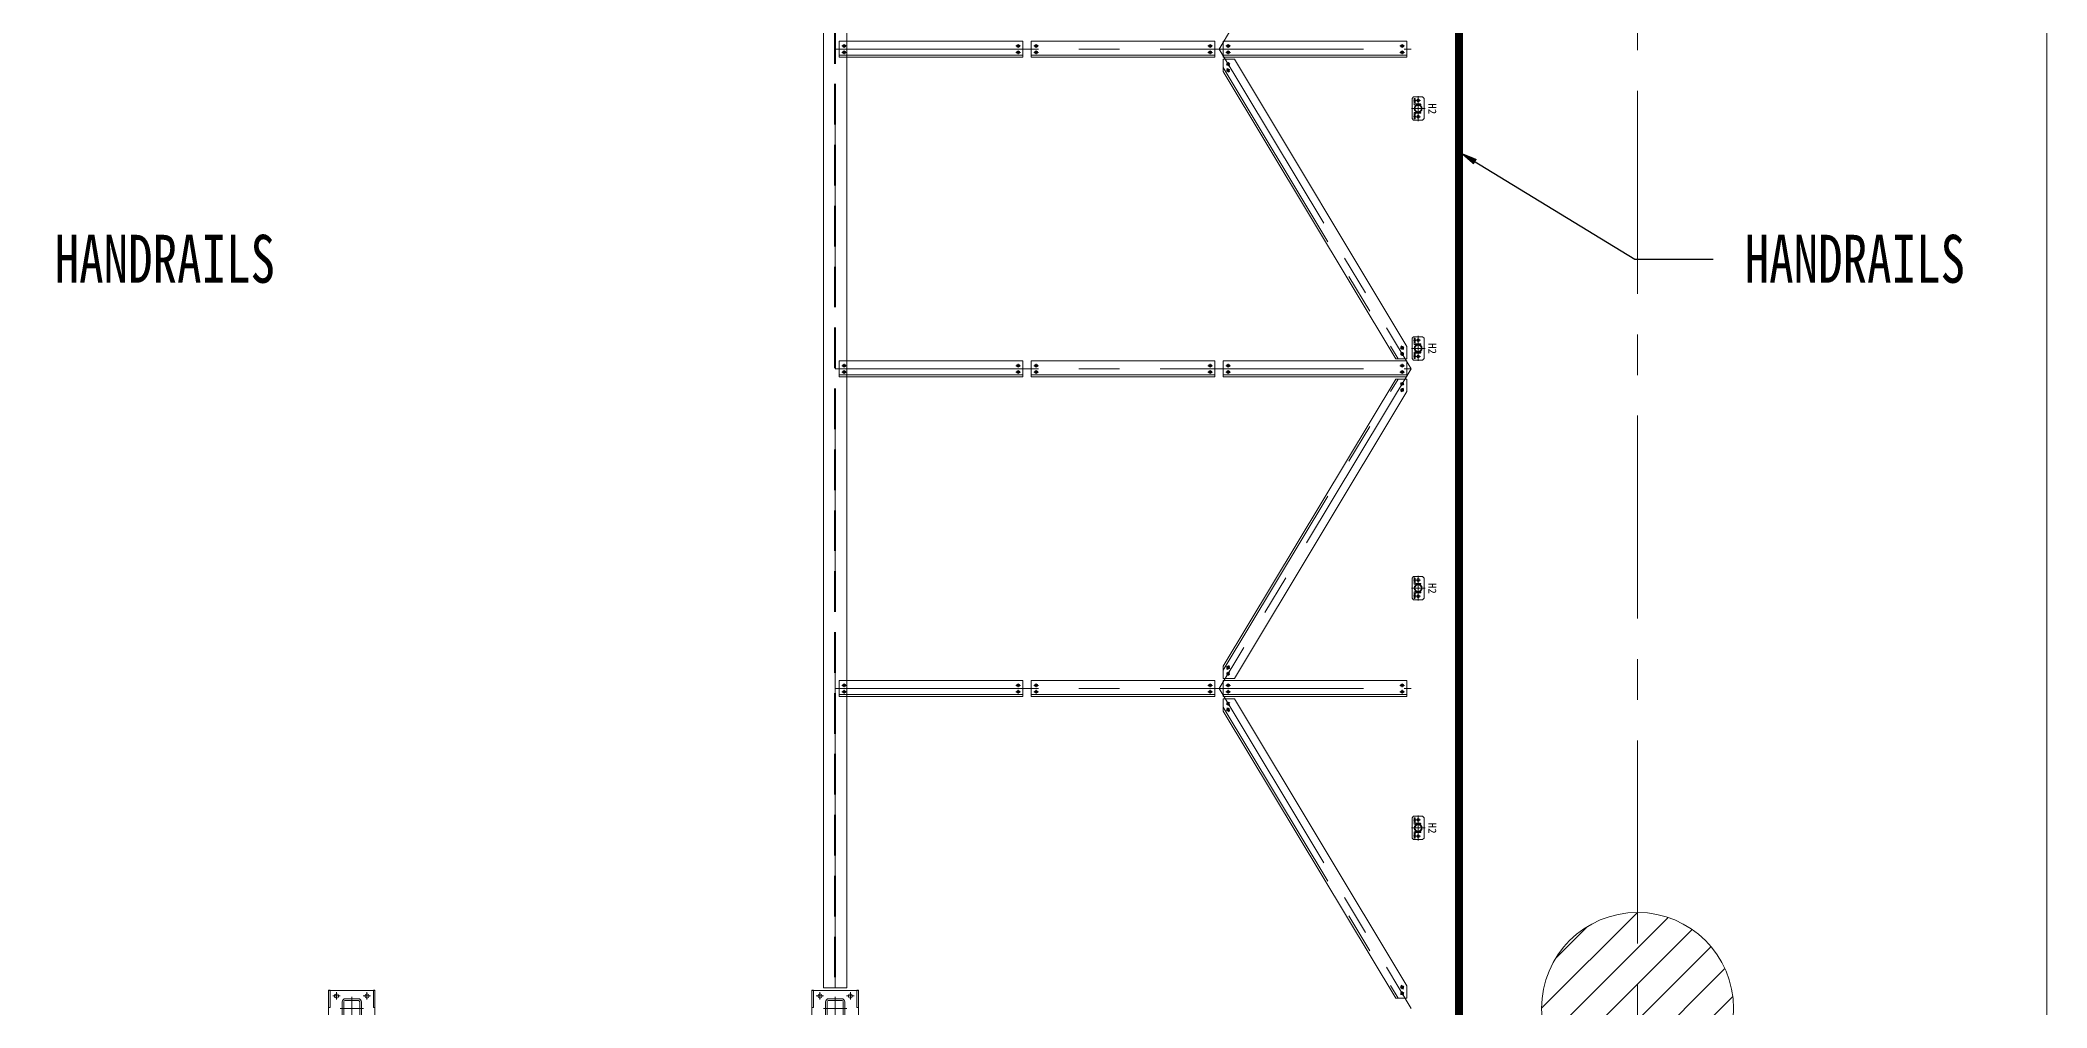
# Model space of a CAD drawing. Header units: millimetres. Extents: x -16602 to 168350, y -134254 to 50573.
# Drawn here: x 137052 to 149594, y -7935 to -1881 of the extents above; entities that cross this region are included whole.
import ezdxf

# ---------------------------------------------------------------- set-up
doc = ezdxf.new("R2010")
doc.units = ezdxf.units.MM
doc.header["$LTSCALE"] = 40
for name, pattern in [('CENTER', [50.8, 31.75, -6.35, 6.35, -6.35]), ('CENTER2', [28.575, 19.05, -3.175, 3.175, -3.175]), ('HIDDEN', [9.525, 6.35, -3.175])]:
    doc.linetypes.add(name, pattern=pattern)
doc.layers.get('0').update_dxf_attribs({"linetype": 'CONTINUOUS', "lineweight": 13})
doc.layers.get('Defpoints').update_dxf_attribs({"linetype": 'CONTINUOUS', "lineweight": 13})
doc.layers.add('01-CEN', color=1, linetype='CENTER', lineweight=13)
doc.layers.add('Handrail', color=6, linetype='CONTINUOUS', lineweight=13)
doc.styles.add('C', font='', dxfattribs={"width": 0.75})
doc.styles.add('ROMANS', font='ROMANS.SHX', dxfattribs={"width": 0.75})
doc.styles.add('T', font='SimSun.ttf', dxfattribs={"height": 100})
doc.styles.get('C').set_extended_font_data('FangSong_GB2312')
doc.dimstyles.new('1TO80$7', dxfattribs={"dimscale": 80, "dimtxt": 2.5, "dimasz": 1.5, "dimexe": 1, "dimexo": 1.5, "dimgap": 1, "dimtad": 0, "dimdec": 0, "dimrnd": 0.5, "dimdsep": 46, "dimtxsty": 'ROMANS', "dimblk1": 'OBLIQUE', "dimblk2": 'OBLIQUE', "dimsah": 1, "dimcen": 0.09, "dimadec": 0, "dimazin": 0, "dimtfac": 0.6, "dimtdec": 0, "dimtmove": 0, "dimatfit": 2, "dimfxl": 0, "dimtolj": 1, "dimarcsym": 0})

# ---------------------------------------------------------------- blocks, each defined once
blk = doc.blocks.new('120x120x10.0-shs-34.2')
for points in [[(-40, 60), (40, 60, -0.4142136), (60, 40), (60, -40, -0.4142136), (40, -60), (-40, -60, -0.4142136), (-60, -40), (-60, 40, -0.4142136)], [(-40, 50), (40, 50, -0.4142136), (50, 40), (50, -40, -0.4142136), (40, -50), (-40, -50, -0.4142136), (-50, -40), (-50, 40, -0.4142136)]]:
    blk.add_lwpolyline(points, format="xyb", close=True)
at = {"layer": '01-CEN'}
for p, q in [((72.5, 0), (-72.5, 0)), ((0, -72.5), (0, 72.5))]:
    blk.add_line(p, q, dxfattribs=at)
blk = doc.blocks.new('C9 TO 610X229113 UB')
at = {"ltscale": 30}
blk.add_lwpolyline([(-145, -112.5), (-145, 112.5), (145, 112.5), (145, -112.5)], close=True, dxfattribs=at)
for centre in [(-95, 77.5), (95, 77.5), (-95, -77.5), (95, -77.5)]:
    blk.add_circle(centre, 13, dxfattribs=at)
at = {"layer": '01-CEN', "ltscale": 30}
for p, q in [((-72, 77.5), (-118, 77.5)), ((-95, 100.5), (-95, 54.5)), ((72, 77.5), (118, 77.5)), ((95, 100.5), (95, 54.5)), ((-72, -77.5), (-118, -77.5)), ((-95, -100.5), (-95, -54.5)), ((72, -77.5), (118, -77.5)), ((95, -100.5), (95, -54.5))]:
    blk.add_line(p, q, dxfattribs=at)
at = {"ltscale": 30, "rotation": 90}
blk.add_blockref('120x120x10.0-shs-34.2', (0, 0), dxfattribs=at)
blk = doc.blocks.new('040x05a')
for p, q in [((0, 40), (0, 0)), ((2.6, 40), (0, 40)), ((0, 0), (40, 0)), ((5, 11), (5, 37.6)), ((37.6, 5), (11, 5)), ((40, 0), (40, 2.6))]:
    blk.add_line(p, q)
for centre, radius, start, end in [((2.6, 37.6), 2.4, 0, 90), ((11, 11), 6, 180, 270), ((37.6, 2.6), 2.4, 0, 90)]:
    blk.add_arc(centre, radius, start, end)
blk = doc.blocks.new('H2')
at = {"linetype": 'CENTER2'}
for p, q in [((-78, 0), (78, 0)), ((0, -42), (0, 43))]:
    blk.add_line(p, q, dxfattribs=at)
for p, q in [((-73, 28), (-63, 38)), ((-73, 28), (-73, -28)), ((-37, 0), (-65, 0)), ((63, 38), (-63, 38)), ((-51, 14), (-51, -14)), ((37, 0), (65, 0)), ((51, 14), (51, -14)), ((63, 38), (73, 28)), ((73, -28), (73, 28)), ((-63, -38), (-73, -28)), ((-63, -38), (63, -38)), ((-56, -19), (-56, -24)), ((-49, -14), (-49, -29)), ((-42, -19), (-42, -24)), ((42, -19), (42, -24)), ((49, -14), (49, -29)), ((56, -19), (56, -24)), ((73, -28), (63, -38))]:
    blk.add_line(p, q)
for centre, radius in [((-51, 0), 9), ((0, 0), 24.1), ((0, 0), 20.1), ((51, 0), 9)]:
    blk.add_circle(centre, radius)
at = {"extrusion": (0, 0, -1), "zscale": -1}
blk.add_blockref('040x05a', (24, -24), dxfattribs=at)
blk.add_blockref('040x05a', (24, -24))
at = {"ltscale": 30, "style": 'T'}
blk.add_text('H2', height=50, dxfattribs=at).set_placement((-33, 64))
blk = doc.blocks.new('_OBLIQUE')
at = {"color": 0, "linetype": 'ByBlock'}
blk.add_line((-0.5, -0.5), (0.5, 0.5), dxfattribs=at)

msp = doc.modelspace()

# ---------------------------------------------------------------- hatches: boundary and pattern name
h = msp.add_hatch()
h.set_pattern_fill('ANSI31', color=256, scale=50, style=0)
h.set_pattern_definition([(45, (43853.43, -9042.49), (-112.2532, 112.2532), [])])
edge = h.paths.add_edge_path()
edge.add_arc((147035.6, -7938), 600, 0, 360)

# ---------------------------------------------------------------- linework, layer by layer
for points in [[(142046.7, -1988), (143194.6, -1988), (143194.6, -1888), (142046.7, -1888)], [(143246.7, -1988), (144394.6, -1988), (144394.6, -1888), (143246.7, -1888)], [(144446.7, -1988), (145594.6, -1988), (145594.6, -1888), (144446.7, -1888)], [(142046.7, -3988), (143194.6, -3988), (143194.6, -3888), (142046.7, -3888)], [(143246.7, -3988), (144394.6, -3988), (144394.6, -3888), (143246.7, -3888)], [(144446.7, -3988), (145594.6, -3988), (145594.6, -3888), (144446.7, -3888)], [(142046.7, -5988), (143194.6, -5988), (143194.6, -5888), (142046.7, -5888)], [(143246.7, -5988), (144394.6, -5988), (144394.6, -5888), (143246.7, -5888)], [(144446.7, -5988), (145594.6, -5988), (145594.6, -5888), (144446.7, -5888)], [(138854.6, -7823.9), (138864.6, -7823.9), (138864.6, -7932.4), (138854.6, -7932.4)], [(139144.6, -7823.9), (139134.6, -7823.9), (139134.6, -7932.4), (139144.6, -7932.4)], [(141875.6, -7823.9), (141885.6, -7823.9), (141885.6, -7932.4), (141875.6, -7932.4)], [(142165.6, -7823.9), (142155.6, -7823.9), (142155.6, -7932.4), (142165.6, -7932.4)]]:
    msp.add_lwpolyline(points, close=True)
for points in [[(142046.7, -1975), (142106.7, -1975), (143134.6, -1975), (143194.6, -1975)], [(143246.7, -1975), (143306.7, -1975), (144334.6, -1975), (144394.6, -1975)], [(144446.7, -1975), (144506.7, -1975), (145534.6, -1975), (145594.6, -1975)], [(142046.7, -3975), (142106.7, -3975), (143134.6, -3975), (143194.6, -3975)], [(143246.7, -3975), (143306.7, -3975), (144334.6, -3975), (144394.6, -3975)], [(144446.7, -3975), (144506.7, -3975), (145534.6, -3975), (145594.6, -3975)], [(142046.7, -5975), (142106.7, -5975), (143134.6, -5975), (143194.6, -5975)], [(143246.7, -5975), (143306.7, -5975), (144334.6, -5975), (144394.6, -5975)], [(144446.7, -5975), (144506.7, -5975), (145534.6, -5975), (145594.6, -5975)]]:
    msp.add_lwpolyline(points)
for points in [[(142073.7, -1925), (142079.7, -1925, 1), (142079.7, -1911), (142073.7, -1911, 1), (142073.7, -1925)], [(142073.7, -1965), (142079.7, -1965, 1), (142079.7, -1951), (142073.7, -1951, 1), (142073.7, -1965)], [(143167.6, -1925), (143161.6, -1925, -1), (143161.6, -1911), (143167.6, -1911, -1), (143167.6, -1925)], [(143167.6, -1965), (143161.6, -1965, -1), (143161.6, -1951), (143167.6, -1951, -1), (143167.6, -1965)], [(143273.7, -1925), (143279.7, -1925, 1), (143279.7, -1911), (143273.7, -1911, 1), (143273.7, -1925)], [(143273.7, -1965), (143279.7, -1965, 1), (143279.7, -1951), (143273.7, -1951, 1), (143273.7, -1965)], [(144367.6, -1925), (144361.6, -1925, -1), (144361.6, -1911), (144367.6, -1911, -1), (144367.6, -1925)], [(144367.6, -1965), (144361.6, -1965, -1), (144361.6, -1951), (144367.6, -1951, -1), (144367.6, -1965)], [(144473.7, -1925), (144479.7, -1925, 1), (144479.7, -1911), (144473.7, -1911, 1), (144473.7, -1925)], [(144473.7, -1965), (144479.7, -1965, 1), (144479.7, -1951), (144473.7, -1951, 1), (144473.7, -1965)], [(145567.6, -1925), (145561.6, -1925, -1), (145561.6, -1911), (145567.6, -1911, -1), (145567.6, -1925)], [(145567.6, -1965), (145561.6, -1965, -1), (145561.6, -1951), (145567.6, -1951, -1), (145567.6, -1965)], [(144481.1, -2025.3), (144484.2, -2030.4, -1), (144472.2, -2037.6), (144469.1, -2032.5, -1), (144481.1, -2025.3)], [(144481.1, -2025.3), (144484.2, -2030.4, -1), (144472.2, -2037.6), (144469.1, -2032.5, -1), (144481.1, -2025.3)], [(144481.1, -2064.1), (144484.2, -2069.3, -1), (144472.2, -2076.5), (144469.1, -2071.3, -1), (144481.1, -2064.1)], [(144481.1, -2064.1), (144484.2, -2069.3, -1), (144472.2, -2076.5), (144469.1, -2071.3, -1), (144481.1, -2064.1)], [(145569, -3799.5), (145572.1, -3804.7, -1), (145560.1, -3811.9), (145557, -3806.7, -1), (145569, -3799.5)], [(145569, -3799.5), (145572.1, -3804.7, -1), (145560.1, -3811.9), (145557, -3806.7, -1), (145569, -3799.5)], [(145569, -3838.4), (145572.1, -3843.6, -1), (145560.1, -3850.8), (145557, -3845.6, -1), (145569, -3838.4)], [(145569, -3838.4), (145572.1, -3843.6, -1), (145560.1, -3850.8), (145557, -3845.6, -1), (145569, -3838.4)], [(142073.7, -3925), (142079.7, -3925, 1), (142079.7, -3911), (142073.7, -3911, 1), (142073.7, -3925)], [(142073.7, -3965), (142079.7, -3965, 1), (142079.7, -3951), (142073.7, -3951, 1), (142073.7, -3965)], [(143167.6, -3925), (143161.6, -3925, -1), (143161.6, -3911), (143167.6, -3911, -1), (143167.6, -3925)], [(143167.6, -3965), (143161.6, -3965, -1), (143161.6, -3951), (143167.6, -3951, -1), (143167.6, -3965)], [(143273.7, -3925), (143279.7, -3925, 1), (143279.7, -3911), (143273.7, -3911, 1), (143273.7, -3925)], [(143273.7, -3965), (143279.7, -3965, 1), (143279.7, -3951), (143273.7, -3951, 1), (143273.7, -3965)], [(144367.6, -3925), (144361.6, -3925, -1), (144361.6, -3911), (144367.6, -3911, -1), (144367.6, -3925)], [(144367.6, -3965), (144361.6, -3965, -1), (144361.6, -3951), (144367.6, -3951, -1), (144367.6, -3965)], [(144473.7, -3925), (144479.7, -3925, 1), (144479.7, -3911), (144473.7, -3911, 1), (144473.7, -3925)], [(144473.7, -3965), (144479.7, -3965, 1), (144479.7, -3951), (144473.7, -3951, 1), (144473.7, -3965)], [(145567.6, -3925), (145561.6, -3925, -1), (145561.6, -3911), (145567.6, -3911, -1), (145567.6, -3925)], [(145567.6, -3965), (145561.6, -3965, -1), (145561.6, -3951), (145567.6, -3951, -1), (145567.6, -3965)], [(145569, -4037.6), (145572.1, -4032.5, 1), (145560.1, -4025.3), (145557, -4030.4, 1), (145569, -4037.6)], [(145569, -4037.6), (145572.1, -4032.5, 1), (145560.1, -4025.3), (145557, -4030.4, 1), (145569, -4037.6)], [(145569, -4076.5), (145572.1, -4071.3, 1), (145560.1, -4064.1), (145557, -4069.3, 1), (145569, -4076.5)], [(145569, -4076.5), (145572.1, -4071.3, 1), (145560.1, -4064.1), (145557, -4069.3, 1), (145569, -4076.5)], [(144481.1, -5811.9), (144484.2, -5806.7, 1), (144472.2, -5799.5), (144469.1, -5804.7, 1), (144481.1, -5811.9)], [(144481.1, -5811.9), (144484.2, -5806.7, 1), (144472.2, -5799.5), (144469.1, -5804.7, 1), (144481.1, -5811.9)], [(144481.1, -5850.8), (144484.2, -5845.6, 1), (144472.2, -5838.4), (144469.1, -5843.6, 1), (144481.1, -5850.8)], [(144481.1, -5850.8), (144484.2, -5845.6, 1), (144472.2, -5838.4), (144469.1, -5843.6, 1), (144481.1, -5850.8)], [(142073.7, -5925), (142079.7, -5925, 1), (142079.7, -5911), (142073.7, -5911, 1), (142073.7, -5925)], [(142073.7, -5965), (142079.7, -5965, 1), (142079.7, -5951), (142073.7, -5951, 1), (142073.7, -5965)], [(143167.6, -5925), (143161.6, -5925, -1), (143161.6, -5911), (143167.6, -5911, -1), (143167.6, -5925)], [(143167.6, -5965), (143161.6, -5965, -1), (143161.6, -5951), (143167.6, -5951, -1), (143167.6, -5965)], [(143273.7, -5925), (143279.7, -5925, 1), (143279.7, -5911), (143273.7, -5911, 1), (143273.7, -5925)], [(143273.7, -5965), (143279.7, -5965, 1), (143279.7, -5951), (143273.7, -5951, 1), (143273.7, -5965)], [(144367.6, -5925), (144361.6, -5925, -1), (144361.6, -5911), (144367.6, -5911, -1), (144367.6, -5925)], [(144367.6, -5965), (144361.6, -5965, -1), (144361.6, -5951), (144367.6, -5951, -1), (144367.6, -5965)], [(144473.7, -5925), (144479.7, -5925, 1), (144479.7, -5911), (144473.7, -5911, 1), (144473.7, -5925)], [(144473.7, -5965), (144479.7, -5965, 1), (144479.7, -5951), (144473.7, -5951, 1), (144473.7, -5965)], [(145567.6, -5925), (145561.6, -5925, -1), (145561.6, -5911), (145567.6, -5911, -1), (145567.6, -5925)], [(145567.6, -5965), (145561.6, -5965, -1), (145561.6, -5951), (145567.6, -5951, -1), (145567.6, -5965)], [(144481.1, -6025.3), (144484.2, -6030.4, -1), (144472.2, -6037.6), (144469.1, -6032.5, -1), (144481.1, -6025.3)], [(144481.1, -6025.3), (144484.2, -6030.4, -1), (144472.2, -6037.6), (144469.1, -6032.5, -1), (144481.1, -6025.3)], [(144481.1, -6064.1), (144484.2, -6069.3, -1), (144472.2, -6076.5), (144469.1, -6071.3, -1), (144481.1, -6064.1)], [(144481.1, -6064.1), (144484.2, -6069.3, -1), (144472.2, -6076.5), (144469.1, -6071.3, -1), (144481.1, -6064.1)], [(145569, -7799.5), (145572.1, -7804.7, -1), (145560.1, -7811.9), (145557, -7806.7, -1), (145569, -7799.5)], [(145569, -7799.5), (145572.1, -7804.7, -1), (145560.1, -7811.9), (145557, -7806.7, -1), (145569, -7799.5)], [(145569, -7838.4), (145572.1, -7843.6, -1), (145560.1, -7850.8), (145557, -7845.6, -1), (145569, -7838.4)], [(145569, -7838.4), (145572.1, -7843.6, -1), (145560.1, -7850.8), (145557, -7845.6, -1), (145569, -7838.4)]]:
    msp.add_lwpolyline(points, format="xyb")
at = {"ltscale": 30}
for points in [[(144446.7, -2001.4), (144446.7, -2078.6), (145524.3, -3874.6), (145594.6, -3874.6), (145594.6, -3797.4), (144517, -2001.4)], [(144446.7, -2001.4), (144446.7, -2078.6), (145524.3, -3874.6), (145594.6, -3874.6), (145594.6, -3797.4), (144517, -2001.4)], [(144446.7, -5874.6), (144446.7, -5797.4), (145524.3, -4001.4), (145594.6, -4001.4), (145594.6, -4078.6), (144517, -5874.6)], [(144446.7, -5874.6), (144446.7, -5797.4), (145524.3, -4001.4), (145594.6, -4001.4), (145594.6, -4078.6), (144517, -5874.6)], [(144446.7, -6001.4), (144446.7, -6078.6), (145524.3, -7874.6), (145594.6, -7874.6), (145594.6, -7797.4), (144517, -6001.4)], [(144446.7, -6001.4), (144446.7, -6078.6), (145524.3, -7874.6), (145594.6, -7874.6), (145594.6, -7797.4), (144517, -6001.4)]]:
    msp.add_lwpolyline(points, close=True, dxfattribs=at)
for centre in [(142076.7, -1918), (142076.7, -1958), (143164.6, -1918), (143164.6, -1958), (143276.7, -1918), (143276.7, -1958), (144364.6, -1918), (144364.6, -1958), (144476.7, -1918), (144476.7, -1958), (145564.6, -1918), (145564.6, -1958), (144476.7, -2031.4), (144476.7, -2031.4), (144476.7, -2070.3), (144476.7, -2070.3), (145564.6, -3805.7), (145564.6, -3805.7), (145564.6, -3844.6), (145564.6, -3844.6), (142076.7, -3918), (142076.7, -3958), (143164.6, -3918), (143164.6, -3958), (143276.7, -3918), (143276.7, -3958), (144364.6, -3918), (144364.6, -3958), (144476.7, -3918), (144476.7, -3958), (145564.6, -3918), (145564.6, -3958), (145564.6, -4031.4), (145564.6, -4031.4), (145564.6, -4070.3), (145564.6, -4070.3), (144476.7, -5805.7), (144476.7, -5805.7), (144476.7, -5844.6), (144476.7, -5844.6), (142076.7, -5918), (142076.7, -5958), (143164.6, -5918), (143164.6, -5958), (143276.7, -5918), (143276.7, -5958), (144364.6, -5918), (144364.6, -5958), (144476.7, -5918), (144476.7, -5958), (145564.6, -5918), (145564.6, -5958), (144476.7, -6031.4), (144476.7, -6031.4), (144476.7, -6070.3), (144476.7, -6070.3), (145564.6, -7805.7), (145564.6, -7805.7), (145564.6, -7844.6), (145564.6, -7844.6)]:
    msp.add_circle(centre, 7.5)
at = {"color": 9}
msp.add_circle((147035.6, -7938), 600, dxfattribs=at)
at = {"layer": '01-CEN'}
for p, q in [((147035.6, 34377.6), (147035.6, -134253.7)), ((145620.6, 62), (144420.6, -1938)), ((142020.6, -1938), (145620.6, -1938)), ((142090.7, -1918), (142062.7, -1918)), ((142090.7, -1958), (142062.7, -1958)), ((142076.7, -1906.5), (142076.7, -1929.5)), ((142076.7, -1946.5), (142076.7, -1969.5)), ((143150.6, -1918), (143178.6, -1918)), ((143150.6, -1958), (143178.6, -1958)), ((143164.6, -1906.5), (143164.6, -1929.5)), ((143164.6, -1946.5), (143164.6, -1969.5)), ((143290.7, -1918), (143262.7, -1918)), ((143290.7, -1958), (143262.7, -1958)), ((143276.7, -1906.5), (143276.7, -1929.5)), ((143276.7, -1946.5), (143276.7, -1969.5)), ((144350.6, -1918), (144378.6, -1918)), ((144350.6, -1958), (144378.6, -1958)), ((144364.6, -1906.5), (144364.6, -1929.5)), ((144364.6, -1946.5), (144364.6, -1969.5)), ((144420.6, -1938), (145620.6, -3938)), ((144490.7, -1918), (144462.7, -1918)), ((144490.7, -1958), (144462.7, -1958)), ((144476.7, -1906.5), (144476.7, -1929.5)), ((144476.7, -1946.5), (144476.7, -1969.5)), ((145550.6, -1918), (145578.6, -1918)), ((145550.6, -1958), (145578.6, -1958)), ((145564.6, -1906.5), (145564.6, -1929.5)), ((145564.6, -1946.5), (145564.6, -1969.5)), ((144446.7, -2053.3), (145539.4, -3874.6)), ((144446.7, -2053.3), (145539.4, -3874.6)), ((144466.8, -2037.3), (144486.5, -2025.5)), ((144466.8, -2037.3), (144486.5, -2025.5)), ((144466.8, -2076.2), (144486.5, -2064.4)), ((144466.8, -2076.2), (144486.5, -2064.4)), ((144483.9, -2043.4), (144469.5, -2019.4)), ((144483.9, -2043.4), (144469.5, -2019.4)), ((144483.9, -2082.3), (144469.5, -2058.3)), ((144483.9, -2082.3), (144469.5, -2058.3)), ((145554.7, -3811.6), (145574.4, -3799.8)), ((145554.7, -3811.6), (145574.4, -3799.8)), ((145554.7, -3850.5), (145574.4, -3838.7)), ((145554.7, -3850.5), (145574.4, -3838.7)), ((145571.8, -3817.7), (145557.4, -3793.7)), ((145571.8, -3817.7), (145557.4, -3793.7)), ((145571.8, -3856.6), (145557.4, -3832.6)), ((145571.8, -3856.6), (145557.4, -3832.6)), ((142020.6, -3938), (145620.6, -3938)), ((142090.7, -3918), (142062.7, -3918)), ((142090.7, -3958), (142062.7, -3958)), ((142076.7, -3906.5), (142076.7, -3929.5)), ((142076.7, -3946.5), (142076.7, -3969.5)), ((143150.6, -3918), (143178.6, -3918)), ((143150.6, -3958), (143178.6, -3958)), ((143164.6, -3906.5), (143164.6, -3929.5)), ((143164.6, -3946.5), (143164.6, -3969.5)), ((143290.7, -3918), (143262.7, -3918)), ((143290.7, -3958), (143262.7, -3958)), ((143276.7, -3906.5), (143276.7, -3929.5)), ((143276.7, -3946.5), (143276.7, -3969.5)), ((144350.6, -3918), (144378.6, -3918)), ((144350.6, -3958), (144378.6, -3958)), ((144364.6, -3906.5), (144364.6, -3929.5)), ((144364.6, -3946.5), (144364.6, -3969.5)), ((145620.6, -3938), (144420.6, -5938)), ((144446.7, -5822.7), (145539.4, -4001.4)), ((144446.7, -5822.7), (145539.4, -4001.4)), ((144490.7, -3918), (144462.7, -3918)), ((144490.7, -3958), (144462.7, -3958)), ((144476.7, -3906.5), (144476.7, -3929.5)), ((144476.7, -3946.5), (144476.7, -3969.5)), ((145550.6, -3918), (145578.6, -3918)), ((145550.6, -3958), (145578.6, -3958)), ((145564.6, -3906.5), (145564.6, -3929.5)), ((145564.6, -3946.5), (145564.6, -3969.5)), ((145554.7, -4025.5), (145574.4, -4037.3)), ((145554.7, -4025.5), (145574.4, -4037.3)), ((145554.7, -4064.4), (145574.4, -4076.2)), ((145554.7, -4064.4), (145574.4, -4076.2)), ((145571.8, -4019.4), (145557.4, -4043.4)), ((145571.8, -4019.4), (145557.4, -4043.4)), ((145571.8, -4058.3), (145557.4, -4082.3)), ((145571.8, -4058.3), (145557.4, -4082.3)), ((144466.8, -5799.8), (144486.5, -5811.6)), ((144466.8, -5799.8), (144486.5, -5811.6)), ((144466.8, -5838.7), (144486.5, -5850.5)), ((144466.8, -5838.7), (144486.5, -5850.5)), ((144483.9, -5793.7), (144469.5, -5817.7)), ((144483.9, -5793.7), (144469.5, -5817.7)), ((144483.9, -5832.6), (144469.5, -5856.6)), ((144483.9, -5832.6), (144469.5, -5856.6)), ((142020.6, -5938), (145620.6, -5938)), ((142090.7, -5918), (142062.7, -5918)), ((142090.7, -5958), (142062.7, -5958)), ((142076.7, -5906.5), (142076.7, -5929.5)), ((142076.7, -5946.5), (142076.7, -5969.5)), ((143150.6, -5918), (143178.6, -5918)), ((143150.6, -5958), (143178.6, -5958)), ((143164.6, -5906.5), (143164.6, -5929.5)), ((143164.6, -5946.5), (143164.6, -5969.5)), ((143290.7, -5918), (143262.7, -5918)), ((143290.7, -5958), (143262.7, -5958)), ((143276.7, -5906.5), (143276.7, -5929.5)), ((143276.7, -5946.5), (143276.7, -5969.5)), ((144350.6, -5918), (144378.6, -5918)), ((144350.6, -5958), (144378.6, -5958)), ((144364.6, -5906.5), (144364.6, -5929.5)), ((144364.6, -5946.5), (144364.6, -5969.5)), ((144420.6, -5938), (145620.6, -7938)), ((144490.7, -5918), (144462.7, -5918)), ((144490.7, -5958), (144462.7, -5958)), ((144483.9, -6043.4), (144469.5, -6019.4)), ((144483.9, -6043.4), (144469.5, -6019.4)), ((144476.7, -5906.5), (144476.7, -5929.5)), ((144476.7, -5946.5), (144476.7, -5969.5)), ((145550.6, -5918), (145578.6, -5918)), ((145550.6, -5958), (145578.6, -5958)), ((145564.6, -5906.5), (145564.6, -5929.5)), ((145564.6, -5946.5), (145564.6, -5969.5)), ((144446.7, -6053.3), (145539.4, -7874.6)), ((144446.7, -6053.3), (145539.4, -7874.6)), ((144466.8, -6037.3), (144486.5, -6025.5)), ((144466.8, -6037.3), (144486.5, -6025.5)), ((144466.8, -6076.2), (144486.5, -6064.4)), ((144466.8, -6076.2), (144486.5, -6064.4)), ((144483.9, -6082.3), (144469.5, -6058.3)), ((144483.9, -6082.3), (144469.5, -6058.3)), ((145554.7, -7811.6), (145574.4, -7799.8)), ((145554.7, -7811.6), (145574.4, -7799.8)), ((145554.7, -7850.5), (145574.4, -7838.7)), ((145554.7, -7850.5), (145574.4, -7838.7)), ((145571.8, -7817.7), (145557.4, -7793.7)), ((145571.8, -7817.7), (145557.4, -7793.7)), ((145571.8, -7856.6), (145557.4, -7832.6)), ((145571.8, -7856.6), (145557.4, -7832.6))]:
    msp.add_line(p, q, dxfattribs=at)
at = {"layer": '01-CEN', "linetype": 'Continuous'}
for p, q in [((141947.4, 3940.1), (141947.4, -7810)), ((142093.8, 3940.1), (142093.8, -7810)), ((142093.8, -7810), (141947.4, -7810))]:
    msp.add_line(p, q, dxfattribs=at)
at = {"layer": '01-CEN', "linetype": 'HIDDEN'}
for p, q in [((142017.4, 3940.1), (142017.4, -7810)), ((142023.8, 3940.1), (142023.8, -7810))]:
    msp.add_line(p, q, dxfattribs=at)
at = {"layer": '01-CEN', "linetype": 'CENTER'}
msp.add_line((142020.6, 3940.1), (142020.6, -7810), dxfattribs=at)
at = {"layer": 'Defpoints', "color": 5, "ltscale": 30}
msp.add_lwpolyline([(116860.9, -21735.7), (149593.8, -21735.7), (149593.8, 17059.6), (116860.9, 17059.6)], close=True, dxfattribs=at)
at = {"layer": 'Handrail', "const_width": 50}
msp.add_lwpolyline([(142310.3, 16398.9), (147342, 16398.9), (147342, 3754.5), (145918.9, 3754.5), (145918.9, -20241.8), (141901.4, -20241.8)], dxfattribs=at)

# ---------------------------------------------------------------- block references
for p in [(138999.6, -7938), (142020.6, -7938)]:
    msp.add_blockref('C9 TO 610X229113 UB', p)
at = {"layer": 'Handrail', "rotation": 270}
for p in [(145664.2, -2309.6), (145664.2, -2309.6), (145664.2, -3809.6), (145664.2, -3809.6), (145664.2, -5309.6), (145664.2, -5309.6), (145664.2, -6809.6), (145664.2, -6809.6)]:
    msp.add_blockref('H2', p, dxfattribs=at)

# ---------------------------------------------------------------- texts
at = {"char_height": 300, "width": 80963.547, "attachment_point": 1, "style": 'C'}
for insert in [(137142.4, -3099.3), (147704.9, -3099.3)]:
    msp.add_mtext('HANDRAILS', dxfattribs=dict(at, insert=insert))

# ---------------------------------------------------------------- leaders
msp.add_leader([(145918.9, -2580.2), (147017.8, -3252.4), (147507.4, -3252.4)], dimstyle='1TO80$7', override={"dimgap": 1, "dimtad": 0})

doc.saveas('drawing.dxf')
